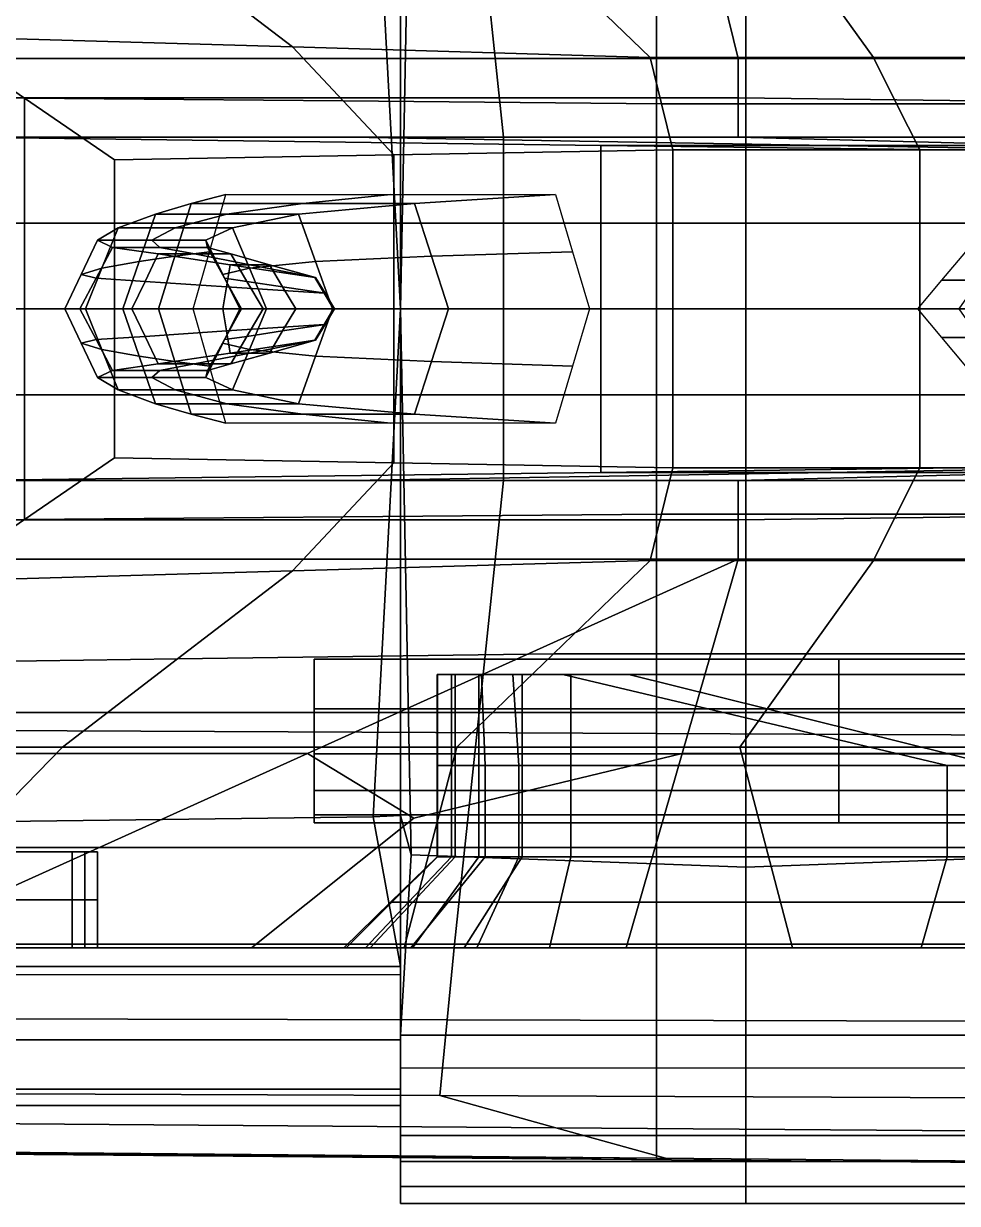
# Model space of a CAD drawing. Extents: x -4.9 to 4.89, y -0.62 to 0.62.
# Drawn here: x -1.5762 to -1.288, y -0.276 to 0.088 of the extents above; entities that cross this region are included whole.
import ezdxf

# ---------------------------------------------------------------- set-up
doc = ezdxf.new("R2010")
doc.units = 0

msp = doc.modelspace()

# ---------------------------------------------------------------- linework, layer by layer
for points in [[(-1.35334, 0, 1.40737), (-1.35334, 0.17227, 1.40737), (-1.45661, 0.16843, 1.4068), (-1.45985, 0, 1.40879)], [(-1.35334, 0, 1.40737), (-1.24683, 0, 1.40595), (-1.25006, 0.16843, 1.40405), (-1.35334, 0.17227, 1.40737)], [(-1.45985, 0, 1.39367), (-1.45985, 0, 1.40879), (-1.45661, 0.16843, 1.4068), (-1.45985, 0.15628, 1.38989)], [(-1.73676, 0, 1.37713), (-1.45985, 0, 1.37855), (-1.46826, 0.15672, 1.3777), (-1.73676, 0.16011, 1.37713)], [(-1.45985, 0, 1.39367), (-1.45985, 0.15628, 1.38989), (-1.46826, 0.15672, 1.3777), (-1.45985, 0, 1.37855)], [(-1.83274, 0.1372, 0.59839), (-1.83607, 0.07726, 0.65034), (-1.35571, 0.07726, 0.65034), (-1.3704, 0.1372, 0.59839)], [(-0.99167, 0.1372, 0.6017), (-1.3704, 0.1372, 0.59839), (-1.35571, 0.07726, 0.65034), (-0.95737, 0.07726, 0.65696)], [(-1.38092, 0.13086, 1.03712), (-1.38092, -0.00003, 1.03759), (-0.53976, -0.00006, 1.03674), (-0.53978, 0.13453, 1.0358)], [(-1.38092, 0.13086, 1.03712), (-2.22207, 0.12719, 1.03844), (-2.22207, 0, 1.03844), (-1.38092, -0.00003, 1.03759)], [(-1.43565, 0.12448, 0.87183), (-1.42813, 0.05295, 0.84956), (-1.65907, 0.05295, 0.85375), (-1.66451, 0.12448, 0.87393)], [(-1.43565, 0.12448, 0.87183), (-1.2068, 0.12448, 0.86974), (-1.19719, 0.05295, 0.84537), (-1.42813, 0.05295, 0.84956)], [(-1.52871, 0.10799, 0.0311), (-1.49322, 0.08082, 0.01431), (-1.60363, 0.08404, 0.01748), (-1.64479, 0.1096, 0.03269)], [(-1.52871, 0.10799, 0.0311), (-1.41263, 0.10638, 0.02951), (-1.3828, 0.0776, 0.01113), (-1.49322, 0.08082, 0.01431)], [(-1.33457, 0.10638, 0.0298), (-1.31398, 0.0776, 0.01171), (-1.3828, 0.0776, 0.01113), (-1.41263, 0.10638, 0.02951)], [(-1.33457, 0.10638, 0.0298), (-1.25651, 0.10638, 0.03009), (-1.24516, 0.0776, 0.01228), (-1.31398, 0.0776, 0.01171)], [(-1.57588, 0, 0.01114), (-1.60363, 0, 0.01748), (-1.60363, 0.08404, 0.01748), (-1.57588, 0.06499, 0.01114)], [(-1.47759, 0.06415, 0.00908), (-1.57588, 0.06499, 0.01114), (-1.60363, 0.08404, 0.01748), (-1.49322, 0.08082, 0.01431)], [(-1.47759, 0.06415, 0.00908), (-1.49322, 0.08082, 0.01431), (-1.3828, 0.0776, 0.01113), (-1.37931, 0.06331, 0.00702)], [(-1.83607, 0.06513, 0.6508), (-1.35571, 0.06511, 0.65034), (-1.35571, 0.07726, 0.65034), (-1.83607, 0.07726, 0.65034)], [(-1.30679, 0.06331, 0.0073), (-1.37931, 0.06331, 0.00702), (-1.3828, 0.0776, 0.01113), (-1.31398, 0.0776, 0.01171)], [(-1.25777, 0.06385, 0.70064), (-1.25777, 0.07726, 0.70064), (-1.35571, 0.07726, 0.65034), (-1.35571, 0.06511, 0.65034)], [(-0.93662, 0.07726, 0.70146), (-0.95737, 0.07726, 0.65696), (-1.35571, 0.07726, 0.65034), (-1.25777, 0.07726, 0.70064)], [(-1.30679, 0.06331, 0.0073), (-1.31398, 0.0776, 0.01171), (-1.24516, 0.0776, 0.01228), (-1.23428, 0.06331, 0.00759)], [(-1.83607, 0.06513, 0.6508), (-1.83607, 0.05299, 0.65126), (-1.35571, 0.05295, 0.65034), (-1.35571, 0.06511, 0.65034)], [(-1.57588, 0, 0.01114), (-1.57588, 0.06499, 0.01114), (-1.54813, 0.04595, 0.00479), (-1.54813, 0, 0.00479)], [(-1.47759, 0.06415, 0.00908), (-1.46197, 0.04749, 0.00385), (-1.54813, 0.04595, 0.00479), (-1.57588, 0.06499, 0.01114)], [(-1.47759, 0.06415, 0.00908), (-1.37931, 0.06331, 0.00702), (-1.37582, 0.04902, 0.0029), (-1.46197, 0.04749, 0.00385)], [(-1.30679, 0.06331, 0.0073), (-1.2996, 0.04902, 0.0029), (-1.37582, 0.04902, 0.0029), (-1.37931, 0.06331, 0.00702)], [(-1.25777, 0.06385, 0.70064), (-1.35571, 0.06511, 0.65034), (-1.35571, 0.05295, 0.65034), (-1.25777, 0.05043, 0.70064)], [(-1.30679, 0.06331, 0.0073), (-1.23428, 0.06331, 0.00759), (-1.22339, 0.04902, 0.0029), (-1.2996, 0.04902, 0.0029)], [(-1.75576, 0.05298, 0.71661), (-1.94272, 0.0529, 0.75118), (-1.59513, 0.05295, 0.84732), (-1.47542, 0.05295, 0.74883)], [(-1.75576, 0.05298, 0.71661), (-1.47542, 0.05295, 0.74883), (-1.35571, 0.05295, 0.65034), (-1.83607, 0.05299, 0.65126)], [(-1.42813, 0.02648, 0.84956), (-1.65907, 0.02648, 0.85375), (-1.65907, 0.05295, 0.85375), (-1.42813, 0.05295, 0.84956)], [(-1.3279, 0.05043, 0.77344), (-1.47542, 0.05295, 0.74883), (-1.59513, 0.05295, 0.84732), (-1.39802, 0.05043, 0.84624)], [(-1.39802, 0, 0.84624), (-1.39802, 0.05043, 0.84624), (-1.59513, 0.05295, 0.84732), (-1.59513, 0, 0.84732)], [(-1.3279, 0.05043, 0.77344), (-1.25777, 0.05043, 0.70064), (-1.35571, 0.05295, 0.65034), (-1.47542, 0.05295, 0.74883)], [(-1.42813, 0.02648, 0.84956), (-1.42813, 0.05295, 0.84956), (-1.19719, 0.05295, 0.84537), (-1.19719, 0.02648, 0.84537)], [(-1.46197, 0, 0.00385), (-1.54813, 0, 0.00479), (-1.54813, 0.04595, 0.00479), (-1.46197, 0.04749, 0.00385)], [(-1.46197, 0, 0.00385), (-1.46197, 0.04749, 0.00385), (-1.37582, 0.04902, 0.0029), (-1.37582, 0, 0.0029)], [(-1.3279, 0.05043, 0.77344), (-1.39802, 0.05043, 0.84624), (-1.20091, 0.04791, 0.84516), (-1.18037, 0.04791, 0.79805)], [(-1.39802, 0, 0.84624), (-1.20091, 0, 0.84516), (-1.20091, 0.04791, 0.84516), (-1.39802, 0.05043, 0.84624)], [(-1.2996, 0, 0.0029), (-1.37582, 0, 0.0029), (-1.37582, 0.04902, 0.0029), (-1.2996, 0.04902, 0.0029)], [(-1.3279, 0.05043, 0.77344), (-1.18037, 0.04791, 0.79805), (-1.15983, 0.04791, 0.75094), (-1.25777, 0.05043, 0.70064)], [(-1.2996, 0, 0.0029), (-1.2996, 0.04902, 0.0029), (-1.22339, 0.04902, 0.0029), (-1.22339, 0, 0.0029)], [(-1.52952, 0.01626, -0.00409), (-1.51879, 0.01765, 0.00513), (-1.51375, 0.0353, 0.00513), (-1.52447, 0.03251, -0.00409)], [(-1.49003, 0.03251, -0.00913), (-1.52447, 0.03251, -0.00409), (-1.51375, 0.0353, 0.00513), (-1.46289, 0.0353, 0.00513)], [(-1.49003, 0.03251, -0.00913), (-1.46289, 0.0353, 0.00513), (-1.41204, 0.0353, 0.00513), (-1.45559, 0.03251, -0.01417)], [(-1.45033, 0.01626, -0.01417), (-1.45559, 0.03251, -0.01417), (-1.41204, 0.0353, 0.00513), (-1.40679, 0.01765, 0.00513)], [(-1.55206, 0.01251, -0.05172), (-1.54052, 0.01463, -0.02061), (-1.53547, 0.02925, -0.02061), (-1.54701, 0.02502, -0.05172)], [(-1.52936, 0.02502, -0.05722), (-1.54701, 0.02502, -0.05172), (-1.53547, 0.02925, -0.02061), (-1.51343, 0.02925, -0.02828)], [(-1.52952, 0.01626, -0.00409), (-1.52447, 0.03251, -0.00409), (-1.53547, 0.02925, -0.02061), (-1.54052, 0.01463, -0.02061)], [(-1.49003, 0.03251, -0.00913), (-1.51343, 0.02925, -0.02828), (-1.53547, 0.02925, -0.02061), (-1.52447, 0.03251, -0.00409)], [(-1.52936, 0.02502, -0.05722), (-1.51343, 0.02925, -0.02828), (-1.49139, 0.02925, -0.03596), (-1.5117, 0.02502, -0.06271)], [(-1.49003, 0.03251, -0.00913), (-1.45559, 0.03251, -0.01417), (-1.49139, 0.02925, -0.03596), (-1.51343, 0.02925, -0.02828)], [(-1.50645, 0.01251, -0.06271), (-1.5117, 0.02502, -0.06271), (-1.49139, 0.02925, -0.03596), (-1.48614, 0.01463, -0.03596)], [(-1.45033, 0.01626, -0.01417), (-1.48614, 0.01463, -0.03596), (-1.49139, 0.02925, -0.03596), (-1.45559, 0.03251, -0.01417)], [(-1.42813, 0.02648, 0.84956), (-1.42813, 0, 0.84956), (-1.65907, 0, 0.85375), (-1.65907, 0.02648, 0.85375)], [(-1.42813, 0.02648, 0.84956), (-1.19719, 0.02648, 0.84537), (-1.19719, 0, 0.84537), (-1.42813, 0, 0.84956)], [(-1.55206, 0.01251, -0.05172), (-1.54701, 0.02502, -0.05172), (-1.55335, 0.02115, -0.09055), (-1.55839, 0.01058, -0.09055)], [(-1.52936, 0.02502, -0.05722), (-1.53663, 0.02115, -0.09136), (-1.55335, 0.02115, -0.09055), (-1.54701, 0.02502, -0.05172)], [(-1.52936, 0.02502, -0.05722), (-1.5117, 0.02502, -0.06271), (-1.51992, 0.02115, -0.09216), (-1.53663, 0.02115, -0.09136)], [(-1.50645, 0.01251, -0.06271), (-1.51466, 0.01058, -0.09216), (-1.51992, 0.02115, -0.09216), (-1.5117, 0.02502, -0.06271)], [(-1.55379, 0.00948, -0.13025), (-1.55839, 0.01058, -0.09055), (-1.55335, 0.02115, -0.09055), (-1.54875, 0.01897, -0.13025)], [(-1.55379, 0.00948, -0.13025), (-1.54875, 0.01897, -0.13025), (-1.53465, 0.01696, -0.16569), (-1.53871, 0.00848, -0.16616)], [(-1.53409, 0.01897, -0.12614), (-1.54875, 0.01897, -0.13025), (-1.55335, 0.02115, -0.09055), (-1.53663, 0.02115, -0.09136)], [(-1.53409, 0.01897, -0.12614), (-1.52344, 0.01696, -0.15849), (-1.53465, 0.01696, -0.16569), (-1.54875, 0.01897, -0.13025)], [(-1.53409, 0.01897, -0.12614), (-1.53663, 0.02115, -0.09136), (-1.51992, 0.02115, -0.09216), (-1.51942, 0.01897, -0.12202)], [(-1.53409, 0.01897, -0.12614), (-1.51942, 0.01897, -0.12202), (-1.51223, 0.01696, -0.1513), (-1.52344, 0.01696, -0.15849)], [(-1.51417, 0.00948, -0.12202), (-1.51942, 0.01897, -0.12202), (-1.51992, 0.02115, -0.09216), (-1.51466, 0.01058, -0.09216)], [(-1.51417, 0.00948, -0.12202), (-1.50726, 0.00848, -0.15144), (-1.51223, 0.01696, -0.1513), (-1.51942, 0.01897, -0.12202)], [(-1.55206, 0.01251, -0.05172), (-1.5571, 0, -0.05172), (-1.54557, 0, -0.02061), (-1.54052, 0.01463, -0.02061)], [(-1.52952, 0.01626, -0.00409), (-1.54052, 0.01463, -0.02061), (-1.54557, 0, -0.02061), (-1.53457, 0, -0.00409)], [(-1.51358, 0.00681, -0.19361), (-1.53871, 0.00848, -0.16616), (-1.53465, 0.01696, -0.16569), (-1.51248, 0.01363, -0.19173)], [(-1.50641, 0.01363, -0.18536), (-1.51248, 0.01363, -0.19173), (-1.53465, 0.01696, -0.16569), (-1.52344, 0.01696, -0.15849)], [(-1.52952, 0.01626, -0.00409), (-1.53457, 0, -0.00409), (-1.52384, 0, 0.00513), (-1.51879, 0.01765, 0.00513)], [(-1.50641, 0.01363, -0.18536), (-1.52344, 0.01696, -0.15849), (-1.51223, 0.01696, -0.1513), (-1.50033, 0.01363, -0.17899)], [(-1.49624, 0.00681, -0.17956), (-1.50033, 0.01363, -0.17899), (-1.51223, 0.01696, -0.1513), (-1.50726, 0.00848, -0.15144)], [(-1.50645, 0.01251, -0.06271), (-1.48614, 0.01463, -0.03596), (-1.48088, 0, -0.03596), (-1.50119, 0, -0.06271)], [(-1.45033, 0.01626, -0.01417), (-1.44508, 0, -0.01417), (-1.48088, 0, -0.03596), (-1.48614, 0.01463, -0.03596)], [(-1.45033, 0.01626, -0.01417), (-1.40679, 0.01765, 0.00513), (-1.40153, 0, 0.00513), (-1.44508, 0, -0.01417)], [(-1.28148, 0.00882, -0.01263), (-1.29282, 0.00882, 0.0029), (-1.28541, 0.01763, 0.0029), (-1.27539, 0.01763, -0.0136)], [(-1.55206, 0.01251, -0.05172), (-1.55839, 0.01058, -0.09055), (-1.56344, 0, -0.09056), (-1.5571, 0, -0.05172)], [(-1.50645, 0.01251, -0.06271), (-1.50119, 0, -0.06271), (-1.50941, 0, -0.09216), (-1.51466, 0.01058, -0.09216)], [(-1.51358, 0.00681, -0.19361), (-1.51248, 0.01363, -0.19173), (-1.48628, 0.00963, -0.21307), (-1.48343, 0.00481, -0.21683)], [(-1.50641, 0.01363, -0.18536), (-1.48619, 0.00963, -0.20948), (-1.48628, 0.00963, -0.21307), (-1.51248, 0.01363, -0.19173)], [(-1.50641, 0.01363, -0.18536), (-1.50033, 0.01363, -0.17899), (-1.48609, 0.00963, -0.20589), (-1.48619, 0.00963, -0.20948)], [(-1.49624, 0.00681, -0.17956), (-1.48315, 0.00481, -0.20703), (-1.48609, 0.00963, -0.20589), (-1.50033, 0.01363, -0.17899)], [(-1.55379, 0.00948, -0.13025), (-1.55884, 0, -0.13025), (-1.56344, 0, -0.09056), (-1.55839, 0.01058, -0.09055)], [(-1.55379, 0.00948, -0.13025), (-1.53871, 0.00848, -0.16616), (-1.54276, 0, -0.16663), (-1.55884, 0, -0.13025)], [(-1.51358, 0.00681, -0.19361), (-1.51468, 0, -0.19549), (-1.54276, 0, -0.16663), (-1.53871, 0.00848, -0.16616)], [(-1.51417, 0.00948, -0.12202), (-1.51466, 0.01058, -0.09216), (-1.50941, 0, -0.09216), (-1.50892, 0, -0.12202)], [(-1.51417, 0.00948, -0.12202), (-1.50892, 0, -0.12202), (-1.5023, 0, -0.15158), (-1.50726, 0.00848, -0.15144)], [(-1.49624, 0.00681, -0.17956), (-1.50726, 0.00848, -0.15144), (-1.5023, 0, -0.15158), (-1.49214, 0, -0.18013)], [(-1.48329, 0.00481, -0.21193), (-1.48343, 0.00481, -0.21683), (-1.48628, 0.00963, -0.21307), (-1.48619, 0.00963, -0.20948)], [(-1.48329, 0.00481, -0.21193), (-1.48619, 0.00963, -0.20948), (-1.48609, 0.00963, -0.20589), (-1.48315, 0.00481, -0.20703)], [(-1.28148, 0.00882, -0.01263), (-1.28757, 0, -0.01166), (-1.30023, 0, 0.0029), (-1.29282, 0.00882, 0.0029)], [(-1.51358, 0.00681, -0.19361), (-1.48343, 0.00481, -0.21683), (-1.48059, 0, -0.22059), (-1.51468, 0, -0.19549)], [(-1.49624, 0.00681, -0.17956), (-1.49214, 0, -0.18013), (-1.48021, 0, -0.20817), (-1.48315, 0.00481, -0.20703)], [(-1.48329, 0.00481, -0.21193), (-1.4804, 0, -0.21438), (-1.48059, 0, -0.22059), (-1.48343, 0.00481, -0.21683)], [(-1.48329, 0.00481, -0.21193), (-1.48315, 0.00481, -0.20703), (-1.48021, 0, -0.20817), (-1.4804, 0, -0.21438)], [(-1.38092, -0.13099, 1.03708), (-1.38092, -0.00003, 1.03759), (-2.22207, 0, 1.03844), (-2.22207, -0.12719, 1.03844)], [(-1.73676, 0, 1.37713), (-1.73676, -0.16011, 1.37713), (-1.46826, -0.15672, 1.3777), (-1.45985, 0, 1.37855)], [(-1.42813, -0.02648, 0.84956), (-1.65907, -0.02648, 0.85375), (-1.65907, 0, 0.85375), (-1.42813, 0, 0.84956)], [(-1.57588, 0, 0.01114), (-1.57588, -0.06499, 0.01114), (-1.60363, -0.08404, 0.01748), (-1.60363, 0, 0.01748)], [(-1.39802, 0, 0.84624), (-1.59513, 0, 0.84732), (-1.59513, -0.05295, 0.84732), (-1.39802, -0.05043, 0.84624)], [(-1.57588, 0, 0.01114), (-1.54813, 0, 0.00479), (-1.54813, -0.04595, 0.00479), (-1.57588, -0.06499, 0.01114)], [(-1.55206, -0.01251, -0.05172), (-1.5571, 0, -0.05172), (-1.56344, 0, -0.09056), (-1.55839, -0.01058, -0.09055)], [(-1.55379, -0.00948, -0.13025), (-1.55839, -0.01058, -0.09055), (-1.56344, 0, -0.09056), (-1.55884, 0, -0.13025)], [(-1.55379, -0.00948, -0.13025), (-1.55884, 0, -0.13025), (-1.54276, 0, -0.16663), (-1.53871, -0.00848, -0.16616)], [(-1.55206, -0.01251, -0.05172), (-1.54052, -0.01463, -0.02061), (-1.54557, 0, -0.02061), (-1.5571, 0, -0.05172)], [(-1.46197, 0, 0.00385), (-1.46197, -0.04749, 0.00385), (-1.54813, -0.04595, 0.00479), (-1.54813, 0, 0.00479)], [(-1.52952, -0.01626, -0.00409), (-1.53457, 0, -0.00409), (-1.54557, 0, -0.02061), (-1.54052, -0.01463, -0.02061)], [(-1.51358, -0.00681, -0.19361), (-1.53871, -0.00848, -0.16616), (-1.54276, 0, -0.16663), (-1.51468, 0, -0.19549)], [(-1.52952, -0.01626, -0.00409), (-1.51879, -0.01765, 0.00513), (-1.52384, 0, 0.00513), (-1.53457, 0, -0.00409)], [(-1.51358, -0.00681, -0.19361), (-1.51468, 0, -0.19549), (-1.48059, 0, -0.22059), (-1.48343, -0.00481, -0.21683)], [(-1.50645, -0.01251, -0.06271), (-1.51466, -0.01058, -0.09216), (-1.50941, 0, -0.09216), (-1.50119, 0, -0.06271)], [(-1.51417, -0.00948, -0.12202), (-1.50892, 0, -0.12202), (-1.50941, 0, -0.09216), (-1.51466, -0.01058, -0.09216)], [(-1.51417, -0.00948, -0.12202), (-1.50726, -0.00848, -0.15144), (-1.5023, 0, -0.15158), (-1.50892, 0, -0.12202)], [(-1.49624, -0.00681, -0.17956), (-1.49214, 0, -0.18013), (-1.5023, 0, -0.15158), (-1.50726, -0.00848, -0.15144)], [(-1.50645, -0.01251, -0.06271), (-1.50119, 0, -0.06271), (-1.48088, 0, -0.03596), (-1.48614, -0.01463, -0.03596)], [(-1.49624, -0.00681, -0.17956), (-1.48315, -0.00481, -0.20703), (-1.48021, 0, -0.20817), (-1.49214, 0, -0.18013)], [(-1.45033, -0.01626, -0.01417), (-1.48614, -0.01463, -0.03596), (-1.48088, 0, -0.03596), (-1.44508, 0, -0.01417)], [(-1.48329, -0.00481, -0.21193), (-1.48343, -0.00481, -0.21683), (-1.48059, 0, -0.22059), (-1.4804, 0, -0.21438)], [(-1.48329, -0.00481, -0.21193), (-1.4804, 0, -0.21438), (-1.48021, 0, -0.20817), (-1.48315, -0.00481, -0.20703)], [(-1.45985, 0, 1.39367), (-1.45985, 0, 1.37855), (-1.46826, -0.15672, 1.3777), (-1.45985, -0.15628, 1.38989)], [(-1.46197, 0, 0.00385), (-1.37582, 0, 0.0029), (-1.37582, -0.04902, 0.0029), (-1.46197, -0.04749, 0.00385)], [(-1.45985, 0, 1.39367), (-1.45985, -0.15628, 1.38989), (-1.45661, -0.16843, 1.4068), (-1.45985, 0, 1.40879)], [(-1.35334, 0, 1.40737), (-1.45985, 0, 1.40879), (-1.45661, -0.16843, 1.4068), (-1.35334, -0.17227, 1.40737)], [(-1.45033, -0.01626, -0.01417), (-1.44508, 0, -0.01417), (-1.40153, 0, 0.00513), (-1.40679, -0.01765, 0.00513)], [(-1.42813, -0.02648, 0.84956), (-1.42813, 0, 0.84956), (-1.19719, 0, 0.84537), (-1.19719, -0.02648, 0.84537)], [(-1.39802, 0, 0.84624), (-1.39802, -0.05043, 0.84624), (-1.20091, -0.04791, 0.84516), (-1.20091, 0, 0.84516)], [(-1.2996, 0, 0.0029), (-1.2996, -0.04902, 0.0029), (-1.37582, -0.04902, 0.0029), (-1.37582, 0, 0.0029)], [(-1.35334, 0, 1.40737), (-1.35334, -0.17227, 1.40737), (-1.25006, -0.16843, 1.40405), (-1.24683, 0, 1.40595)], [(-1.28148, -0.00882, -0.01263), (-1.29282, -0.00882, 0.0029), (-1.30023, 0, 0.0029), (-1.28757, 0, -0.01166)], [(-1.2996, 0, 0.0029), (-1.22339, 0, 0.0029), (-1.22339, -0.04902, 0.0029), (-1.2996, -0.04902, 0.0029)], [(-1.38092, -0.13099, 1.03708), (-0.53978, -0.13479, 1.03573), (-0.53976, -0.00006, 1.03674), (-1.38092, -0.00003, 1.03759)], [(-1.51358, -0.00681, -0.19361), (-1.51248, -0.01363, -0.19173), (-1.53465, -0.01696, -0.16569), (-1.53871, -0.00848, -0.16616)], [(-1.51358, -0.00681, -0.19361), (-1.48343, -0.00481, -0.21683), (-1.48628, -0.00963, -0.21307), (-1.51248, -0.01363, -0.19173)], [(-1.49624, -0.00681, -0.17956), (-1.50726, -0.00848, -0.15144), (-1.51223, -0.01696, -0.1513), (-1.50033, -0.01363, -0.17899)], [(-1.49624, -0.00681, -0.17956), (-1.50033, -0.01363, -0.17899), (-1.48609, -0.00963, -0.20589), (-1.48315, -0.00481, -0.20703)], [(-1.48329, -0.00481, -0.21193), (-1.48619, -0.00963, -0.20948), (-1.48628, -0.00963, -0.21307), (-1.48343, -0.00481, -0.21683)], [(-1.48329, -0.00481, -0.21193), (-1.48315, -0.00481, -0.20703), (-1.48609, -0.00963, -0.20589), (-1.48619, -0.00963, -0.20948)], [(-1.55379, -0.00948, -0.13025), (-1.54875, -0.01897, -0.13025), (-1.55335, -0.02115, -0.09055), (-1.55839, -0.01058, -0.09055)], [(-1.55206, -0.01251, -0.05172), (-1.55839, -0.01058, -0.09055), (-1.55335, -0.02115, -0.09055), (-1.54701, -0.02502, -0.05172)], [(-1.55379, -0.00948, -0.13025), (-1.53871, -0.00848, -0.16616), (-1.53465, -0.01696, -0.16569), (-1.54875, -0.01897, -0.13025)], [(-1.51417, -0.00948, -0.12202), (-1.51466, -0.01058, -0.09216), (-1.51992, -0.02115, -0.09216), (-1.51942, -0.01897, -0.12202)], [(-1.50645, -0.01251, -0.06271), (-1.5117, -0.02502, -0.06271), (-1.51992, -0.02115, -0.09216), (-1.51466, -0.01058, -0.09216)], [(-1.51417, -0.00948, -0.12202), (-1.51942, -0.01897, -0.12202), (-1.51223, -0.01696, -0.1513), (-1.50726, -0.00848, -0.15144)], [(-1.50641, -0.01363, -0.18536), (-1.51248, -0.01363, -0.19173), (-1.48628, -0.00963, -0.21307), (-1.48619, -0.00963, -0.20948)], [(-1.50641, -0.01363, -0.18536), (-1.48619, -0.00963, -0.20948), (-1.48609, -0.00963, -0.20589), (-1.50033, -0.01363, -0.17899)], [(-1.28148, -0.00882, -0.01263), (-1.27539, -0.01763, -0.0136), (-1.28541, -0.01763, 0.0029), (-1.29282, -0.00882, 0.0029)], [(-1.55206, -0.01251, -0.05172), (-1.54701, -0.02502, -0.05172), (-1.53547, -0.02925, -0.02061), (-1.54052, -0.01463, -0.02061)], [(-1.50641, -0.01363, -0.18536), (-1.52344, -0.01696, -0.15849), (-1.53465, -0.01696, -0.16569), (-1.51248, -0.01363, -0.19173)], [(-1.50641, -0.01363, -0.18536), (-1.50033, -0.01363, -0.17899), (-1.51223, -0.01696, -0.1513), (-1.52344, -0.01696, -0.15849)], [(-1.50645, -0.01251, -0.06271), (-1.48614, -0.01463, -0.03596), (-1.49139, -0.02925, -0.03596), (-1.5117, -0.02502, -0.06271)], [(-1.53409, -0.01897, -0.12614), (-1.54875, -0.01897, -0.13025), (-1.53465, -0.01696, -0.16569), (-1.52344, -0.01696, -0.15849)], [(-1.52952, -0.01626, -0.00409), (-1.54052, -0.01463, -0.02061), (-1.53547, -0.02925, -0.02061), (-1.52447, -0.03251, -0.00409)], [(-1.53409, -0.01897, -0.12614), (-1.52344, -0.01696, -0.15849), (-1.51223, -0.01696, -0.1513), (-1.51942, -0.01897, -0.12202)], [(-1.52952, -0.01626, -0.00409), (-1.52447, -0.03251, -0.00409), (-1.51375, -0.0353, 0.00513), (-1.51879, -0.01765, 0.00513)], [(-1.45033, -0.01626, -0.01417), (-1.45559, -0.03251, -0.01417), (-1.49139, -0.02925, -0.03596), (-1.48614, -0.01463, -0.03596)], [(-1.45033, -0.01626, -0.01417), (-1.40679, -0.01765, 0.00513), (-1.41204, -0.0353, 0.00513), (-1.45559, -0.03251, -0.01417)], [(-1.53409, -0.01897, -0.12614), (-1.53663, -0.02115, -0.09136), (-1.55335, -0.02115, -0.09055), (-1.54875, -0.01897, -0.13025)], [(-1.52936, -0.02502, -0.05722), (-1.54701, -0.02502, -0.05172), (-1.55335, -0.02115, -0.09055), (-1.53663, -0.02115, -0.09136)], [(-1.53409, -0.01897, -0.12614), (-1.51942, -0.01897, -0.12202), (-1.51992, -0.02115, -0.09216), (-1.53663, -0.02115, -0.09136)], [(-1.52936, -0.02502, -0.05722), (-1.53663, -0.02115, -0.09136), (-1.51992, -0.02115, -0.09216), (-1.5117, -0.02502, -0.06271)], [(-1.52936, -0.02502, -0.05722), (-1.51343, -0.02925, -0.02828), (-1.53547, -0.02925, -0.02061), (-1.54701, -0.02502, -0.05172)], [(-1.52936, -0.02502, -0.05722), (-1.5117, -0.02502, -0.06271), (-1.49139, -0.02925, -0.03596), (-1.51343, -0.02925, -0.02828)], [(-1.42813, -0.02648, 0.84956), (-1.42813, -0.05295, 0.84956), (-1.65907, -0.05295, 0.85375), (-1.65907, -0.02648, 0.85375)], [(-1.42813, -0.02648, 0.84956), (-1.19719, -0.02648, 0.84537), (-1.19719, -0.05295, 0.84537), (-1.42813, -0.05295, 0.84956)], [(-1.49003, -0.03251, -0.00913), (-1.52447, -0.03251, -0.00409), (-1.53547, -0.02925, -0.02061), (-1.51343, -0.02925, -0.02828)], [(-1.49003, -0.03251, -0.00913), (-1.46289, -0.0353, 0.00513), (-1.51375, -0.0353, 0.00513), (-1.52447, -0.03251, -0.00409)], [(-1.49003, -0.03251, -0.00913), (-1.51343, -0.02925, -0.02828), (-1.49139, -0.02925, -0.03596), (-1.45559, -0.03251, -0.01417)], [(-1.49003, -0.03251, -0.00913), (-1.45559, -0.03251, -0.01417), (-1.41204, -0.0353, 0.00513), (-1.46289, -0.0353, 0.00513)], [(-1.47759, -0.06415, 0.00908), (-1.57588, -0.06499, 0.01114), (-1.54813, -0.04595, 0.00479), (-1.46197, -0.04749, 0.00385)], [(-1.3279, -0.05043, 0.77344), (-1.39802, -0.05043, 0.84624), (-1.59513, -0.05295, 0.84732), (-1.47542, -0.05295, 0.74883)], [(-1.47759, -0.06415, 0.00908), (-1.46197, -0.04749, 0.00385), (-1.37582, -0.04902, 0.0029), (-1.37931, -0.06331, 0.00702)], [(-1.3279, -0.05043, 0.77344), (-1.47542, -0.05295, 0.74883), (-1.35571, -0.05295, 0.65034), (-1.25777, -0.05043, 0.70064)], [(-1.3279, -0.05043, 0.77344), (-1.18037, -0.04791, 0.79805), (-1.20091, -0.04791, 0.84516), (-1.39802, -0.05043, 0.84624)], [(-1.30679, -0.06331, 0.0073), (-1.37931, -0.06331, 0.00702), (-1.37582, -0.04902, 0.0029), (-1.2996, -0.04902, 0.0029)], [(-1.25777, -0.06385, 0.70064), (-1.25777, -0.05043, 0.70064), (-1.35571, -0.05295, 0.65034), (-1.35571, -0.06511, 0.65034)], [(-1.3279, -0.05043, 0.77344), (-1.25777, -0.05043, 0.70064), (-1.15983, -0.04791, 0.75094), (-1.18037, -0.04791, 0.79805)], [(-1.30679, -0.06331, 0.0073), (-1.2996, -0.04902, 0.0029), (-1.22339, -0.04902, 0.0029), (-1.23428, -0.06331, 0.00759)], [(-1.91662, -0.05272, 0.75405), (-1.47542, -0.05295, 0.74883), (-1.59513, -0.05295, 0.84732), (-1.99717, -0.05246, 0.85684)], [(-1.91662, -0.05272, 0.75405), (-1.83607, -0.05299, 0.65126), (-1.35571, -0.05295, 0.65034), (-1.47542, -0.05295, 0.74883)], [(-1.83607, -0.06513, 0.6508), (-1.35571, -0.06511, 0.65034), (-1.35571, -0.05295, 0.65034), (-1.83607, -0.05299, 0.65126)], [(-1.43565, -0.12448, 0.87183), (-1.66451, -0.12448, 0.87393), (-1.65907, -0.05295, 0.85375), (-1.42813, -0.05295, 0.84956)], [(-1.43565, -0.12448, 0.87183), (-1.42813, -0.05295, 0.84956), (-1.19719, -0.05295, 0.84537), (-1.2068, -0.12448, 0.86974)], [(-1.83607, -0.06513, 0.6508), (-1.83607, -0.07726, 0.65034), (-1.35571, -0.07726, 0.65034), (-1.35571, -0.06511, 0.65034)], [(-1.47759, -0.06415, 0.00908), (-1.49322, -0.08082, 0.01431), (-1.60363, -0.08404, 0.01748), (-1.57588, -0.06499, 0.01114)], [(-1.47759, -0.06415, 0.00908), (-1.37931, -0.06331, 0.00702), (-1.3828, -0.0776, 0.01113), (-1.49322, -0.08082, 0.01431)], [(-1.30679, -0.06331, 0.0073), (-1.31398, -0.0776, 0.01171), (-1.3828, -0.0776, 0.01113), (-1.37931, -0.06331, 0.00702)], [(-1.25777, -0.06385, 0.70064), (-1.35571, -0.06511, 0.65034), (-1.35571, -0.07726, 0.65034), (-1.25777, -0.07726, 0.70064)], [(-1.30679, -0.06331, 0.0073), (-1.23428, -0.06331, 0.00759), (-1.24516, -0.0776, 0.01228), (-1.31398, -0.0776, 0.01171)], [(-1.8169, -0.1372, 0.59839), (-1.48857, -0.1372, 0.59839), (-1.35571, -0.07726, 0.65034), (-1.83607, -0.07726, 0.65034)], [(-1.52871, -0.10799, 0.0311), (-1.49322, -0.08082, 0.01431), (-1.3828, -0.0776, 0.01113), (-1.41263, -0.10638, 0.02951)], [(-1.4558, -0.15717, 0.58108), (-1.37298, -0.1372, 0.59839), (-1.35571, -0.07726, 0.65034), (-1.48857, -0.1372, 0.59839)], [(-1.33457, -0.10638, 0.0298), (-1.41263, -0.10638, 0.02951), (-1.3828, -0.0776, 0.01113), (-1.31398, -0.0776, 0.01171)], [(-0.93576, -0.1372, 0.6017), (-0.95737, -0.07726, 0.65696), (-1.35571, -0.07726, 0.65034), (-1.37298, -0.1372, 0.59839)], [(-0.93662, -0.07726, 0.70146), (-1.25777, -0.07726, 0.70064), (-1.35571, -0.07726, 0.65034), (-0.95737, -0.07726, 0.65696)], [(-1.33457, -0.10638, 0.0298), (-1.31398, -0.0776, 0.01171), (-1.24516, -0.0776, 0.01228), (-1.25651, -0.10638, 0.03009)], [(-1.52871, -0.10799, 0.0311), (-1.64479, -0.1096, 0.03269), (-1.60363, -0.08404, 0.01748), (-1.49322, -0.08082, 0.01431)], [(-1.52871, -0.10799, 0.0311), (-1.5642, -0.13517, 0.04789), (-1.68595, -0.13517, 0.04789), (-1.64479, -0.1096, 0.03269)], [(-1.52871, -0.10799, 0.0311), (-1.41263, -0.10638, 0.02951), (-1.44246, -0.13517, 0.04789), (-1.5642, -0.13517, 0.04789)], [(-1.32464, -0.12335, 0.46593), (-1.32464, -0.10808, 0.46862), (-1.48648, -0.10808, 0.46862), (-1.48648, -0.12335, 0.46593)], [(-1.32464, -0.12335, 0.38199), (-1.48648, -0.12335, 0.38199), (-1.48648, -0.10808, 0.37929), (-1.32464, -0.10808, 0.37929)], [(-1.33457, -0.10638, 0.0298), (-1.35516, -0.13517, 0.04789), (-1.44246, -0.13517, 0.04789), (-1.41263, -0.10638, 0.02951)], [(-1.33457, -0.10638, 0.0298), (-1.25651, -0.10638, 0.03009), (-1.26786, -0.13517, 0.04789), (-1.35516, -0.13517, 0.04789)], [(-1.32464, -0.12335, 0.46593), (-1.16281, -0.12335, 0.46593), (-1.16281, -0.10808, 0.46862), (-1.32464, -0.10808, 0.46862)], [(-1.32464, -0.12335, 0.38199), (-1.32464, -0.10808, 0.37929), (-1.16281, -0.10808, 0.37929), (-1.16281, -0.12335, 0.38199)], [(-1.4486, -0.1409, 0.42752), (-1.44842, -0.1409, 0.41334), (-1.44842, -0.1128, 0.41334), (-1.4486, -0.1128, 0.42752)], [(-1.4486, -0.1409, 0.42752), (-1.4486, -0.1128, 0.42752), (-1.44414, -0.1128, 0.44054), (-1.44414, -0.1409, 0.44054)], [(-1.43933, -0.1128, 0.42521), (-1.43568, -0.1128, 0.4511), (-1.44414, -0.1128, 0.44054), (-1.4486, -0.1128, 0.42752)], [(-1.43933, -0.1128, 0.42521), (-1.4486, -0.1128, 0.42752), (-1.44842, -0.1128, 0.41334), (-1.44297, -0.1128, 0.39931)], [(-1.44297, -0.1409, 0.39931), (-1.44297, -0.1128, 0.39931), (-1.44842, -0.1128, 0.41334), (-1.44842, -0.1409, 0.41334)], [(-1.43568, -0.1409, 0.4511), (-1.44414, -0.1409, 0.44054), (-1.44414, -0.1128, 0.44054), (-1.43568, -0.1128, 0.4511)], [(-1.43933, -0.1128, 0.42521), (-1.44297, -0.1128, 0.39931), (-1.43489, -0.1128, 0.38536), (-1.43006, -0.1128, 0.42289)], [(-1.44297, -0.1409, 0.39931), (-1.43377, -0.1409, 0.38778), (-1.43489, -0.1128, 0.38536), (-1.44297, -0.1128, 0.39931)], [(-1.43933, -0.1128, 0.42521), (-1.43006, -0.1128, 0.42289), (-1.42523, -0.1128, 0.46043), (-1.43568, -0.1128, 0.4511)], [(-1.43568, -0.1409, 0.4511), (-1.43568, -0.1128, 0.4511), (-1.42523, -0.1128, 0.46043), (-1.42337, -0.1409, 0.4583)], [(-1.41484, -0.1128, 0.42115), (-1.43006, -0.1128, 0.42289), (-1.43489, -0.1128, 0.38536), (-1.42234, -0.1128, 0.38107)], [(-1.42234, -0.1409, 0.38107), (-1.42234, -0.1128, 0.38107), (-1.43489, -0.1128, 0.38536), (-1.43377, -0.1409, 0.38778)], [(-1.41484, -0.1128, 0.42115), (-1.40734, -0.1128, 0.46124), (-1.42523, -0.1128, 0.46043), (-1.43006, -0.1128, 0.42289)], [(-1.40734, -0.1409, 0.46124), (-1.42337, -0.1409, 0.4583), (-1.42523, -0.1128, 0.46043), (-1.40734, -0.1128, 0.46124)], [(-1.41484, -0.1128, 0.42115), (-1.42234, -0.1128, 0.38107), (-1.40979, -0.1128, 0.37678), (-1.39962, -0.1128, 0.41941)], [(-1.42234, -0.1409, 0.38107), (-1.29124, -0.1409, 0.37776), (-1.40979, -0.1128, 0.37678), (-1.42234, -0.1128, 0.38107)], [(-1.41484, -0.1128, 0.42115), (-1.39962, -0.1128, 0.41941), (-1.38945, -0.1128, 0.46205), (-1.40734, -0.1128, 0.46124)], [(-0.9209, -0.1128, 0.42113), (-1.39962, -0.1128, 0.41941), (-1.40979, -0.1128, 0.37678), (-0.92306, -0.1128, 0.37641)], [(-0.92306, -0.1409, 0.37641), (-0.92306, -0.1128, 0.37641), (-1.40979, -0.1128, 0.37678), (-1.29124, -0.1409, 0.37776)], [(-1.40734, -0.1409, 0.46124), (-1.40734, -0.1128, 0.46124), (-1.38945, -0.1128, 0.46205), (-1.27625, -0.1409, 0.4628)], [(-0.9209, -0.1128, 0.42113), (-0.91875, -0.1128, 0.46585), (-1.38945, -0.1128, 0.46205), (-1.39962, -0.1128, 0.41941)], [(-0.91875, -0.1409, 0.46585), (-1.27625, -0.1409, 0.4628), (-1.38945, -0.1128, 0.46205), (-0.91875, -0.1128, 0.46585)], [(-1.32464, -0.12335, 0.46593), (-1.48648, -0.12335, 0.46593), (-1.48648, -0.1373, 0.46094), (-1.32464, -0.1373, 0.46094)], [(-1.32464, -0.12335, 0.38199), (-1.32464, -0.1373, 0.38698), (-1.48648, -0.1373, 0.38698), (-1.48648, -0.12335, 0.38199)], [(-1.32464, -0.12335, 0.46593), (-1.32464, -0.1373, 0.46094), (-1.16281, -0.1373, 0.46094), (-1.16281, -0.12335, 0.46593)], [(-1.32464, -0.12335, 0.38199), (-1.16281, -0.12335, 0.38199), (-1.16281, -0.1373, 0.38698), (-1.32464, -0.1373, 0.38698)], [(-1.38092, -0.13099, 1.03708), (-2.22207, -0.12719, 1.03844), (-2.22207, -0.25438, 1.03844), (-1.38094, -0.26198, 1.0361)], [(-1.43565, -0.12448, 0.87183), (-1.44317, -0.19602, 0.89411), (-1.66994, -0.19602, 0.89411), (-1.66451, -0.12448, 0.87393)], [(-1.43565, -0.12448, 0.87183), (-1.2068, -0.12448, 0.86974), (-1.2164, -0.19602, 0.89411), (-1.44317, -0.19602, 0.89411)], [(-1.38092, -0.13099, 1.03708), (-1.38094, -0.26198, 1.0361), (-0.53981, -0.26957, 1.03376), (-0.53978, -0.13479, 1.03573)], [(-1.8169, -0.1372, 0.59839), (-1.79773, -0.19713, 0.54645), (-1.62144, -0.19713, 0.54645), (-1.48857, -0.1372, 0.59839)], [(-1.59444, -0.16615, 0.13145), (-1.7383, -0.16615, 0.15039), (-1.68595, -0.13517, 0.04789), (-1.5642, -0.13517, 0.04789)], [(-1.4558, -0.15717, 0.58108), (-1.48857, -0.1372, 0.59839), (-1.62144, -0.19713, 0.54645), (-1.50585, -0.19713, 0.54645)], [(-1.59444, -0.16615, 0.13145), (-1.5642, -0.13517, 0.04789), (-1.44246, -0.13517, 0.04789), (-1.45058, -0.16615, 0.11251)], [(-1.4558, -0.15717, 0.58108), (-1.50585, -0.19713, 0.54645), (-1.39026, -0.19713, 0.54645), (-1.37298, -0.1372, 0.59839)], [(-1.32464, -0.1486, 0.45135), (-1.32464, -0.1373, 0.46094), (-1.48648, -0.1373, 0.46094), (-1.48648, -0.1486, 0.45135)], [(-1.32464, -0.1486, 0.39656), (-1.48648, -0.1486, 0.39656), (-1.48648, -0.1373, 0.38698), (-1.32464, -0.1373, 0.38698)], [(-1.34703, -0.16615, 0.11213), (-1.45058, -0.16615, 0.11251), (-1.44246, -0.13517, 0.04789), (-1.35516, -0.13517, 0.04789)], [(-0.93576, -0.1372, 0.6017), (-1.37298, -0.1372, 0.59839), (-1.39026, -0.19713, 0.54645), (-0.91416, -0.19713, 0.54645)], [(-1.34703, -0.16615, 0.11213), (-1.35516, -0.13517, 0.04789), (-1.26786, -0.13517, 0.04789), (-1.24348, -0.16615, 0.11175)], [(-1.32464, -0.1486, 0.45135), (-1.16281, -0.1486, 0.45135), (-1.16281, -0.1373, 0.46094), (-1.32464, -0.1373, 0.46094)], [(-1.32464, -0.1486, 0.39656), (-1.32464, -0.1373, 0.38698), (-1.16281, -0.1373, 0.38698), (-1.16281, -0.1486, 0.39656)], [(-1.4486, -0.1409, 0.42752), (-1.44414, -0.1409, 0.44054), (-1.44414, -0.16901, 0.44054), (-1.4486, -0.16901, 0.42752)], [(-1.4486, -0.1409, 0.42752), (-1.4486, -0.16901, 0.42752), (-1.44842, -0.16901, 0.41334), (-1.44842, -0.1409, 0.41334)], [(-1.44297, -0.1409, 0.39931), (-1.44842, -0.1409, 0.41334), (-1.44842, -0.16901, 0.41334), (-1.44297, -0.16901, 0.39931)], [(-1.43568, -0.1409, 0.4511), (-1.43568, -0.16901, 0.4511), (-1.44414, -0.16901, 0.44054), (-1.44414, -0.1409, 0.44054)], [(-1.44297, -0.1409, 0.39931), (-1.44297, -0.16901, 0.39931), (-1.43377, -0.16901, 0.38778), (-1.43377, -0.1409, 0.38778)], [(-1.43568, -0.1409, 0.4511), (-1.42337, -0.1409, 0.4583), (-1.42337, -0.16901, 0.4583), (-1.43568, -0.16901, 0.4511)], [(-1.42234, -0.1409, 0.38107), (-1.43377, -0.1409, 0.38778), (-1.43377, -0.16901, 0.38778), (-1.42234, -0.16901, 0.38107)], [(-1.40734, -0.1409, 0.46124), (-1.40734, -0.16901, 0.46124), (-1.42337, -0.16901, 0.4583), (-1.42337, -0.1409, 0.4583)], [(-1.42234, -0.1409, 0.38107), (-1.42234, -0.16901, 0.38107), (-1.29124, -0.16901, 0.37776), (-1.29124, -0.1409, 0.37776)], [(-1.40734, -0.1409, 0.46124), (-1.27625, -0.1409, 0.4628), (-1.27625, -0.16901, 0.4628), (-1.40734, -0.16901, 0.46124)], [(-0.92306, -0.1409, 0.37641), (-1.29124, -0.1409, 0.37776), (-1.29124, -0.16901, 0.37776), (-0.92306, -0.16901, 0.37641)], [(-1.32464, -0.1486, 0.45135), (-1.48648, -0.1486, 0.45135), (-1.48648, -0.15608, 0.43856), (-1.32464, -0.15608, 0.43856)], [(-1.32464, -0.1486, 0.39656), (-1.32464, -0.15608, 0.40935), (-1.48648, -0.15608, 0.40935), (-1.48648, -0.1486, 0.39656)], [(-1.32464, -0.1486, 0.45135), (-1.32464, -0.15608, 0.43856), (-1.16281, -0.15608, 0.43856), (-1.16281, -0.1486, 0.45135)], [(-1.32464, -0.1486, 0.39656), (-1.16281, -0.1486, 0.39656), (-1.16281, -0.15608, 0.40935), (-1.32464, -0.15608, 0.40935)], [(-1.32464, -0.15857, 0.42396), (-1.32464, -0.15608, 0.43856), (-1.48648, -0.15608, 0.43856), (-1.48648, -0.15857, 0.42396)], [(-1.32464, -0.15857, 0.42396), (-1.48648, -0.15857, 0.42396), (-1.48648, -0.15608, 0.40935), (-1.32464, -0.15608, 0.40935)], [(-1.45985, -0.21352, 1.34828), (-1.45985, -0.15628, 1.38989), (-1.46826, -0.15672, 1.3777), (-1.45985, -0.20292, 1.3375)], [(-1.45985, -0.21352, 1.34828), (-1.45985, -0.22412, 1.35907), (-1.45661, -0.16843, 1.4068), (-1.45985, -0.15628, 1.38989)], [(-1.32464, -0.15857, 0.42396), (-1.32464, -0.15608, 0.40935), (-1.16281, -0.15608, 0.40935), (-1.16281, -0.15857, 0.42396)], [(-1.32464, -0.15857, 0.42396), (-1.16281, -0.15857, 0.42396), (-1.16281, -0.15608, 0.43856), (-1.32464, -0.15608, 0.43856)], [(-1.73676, -0.20292, 1.33608), (-1.45985, -0.20292, 1.3375), (-1.46826, -0.15672, 1.3777), (-1.73676, -0.16011, 1.37713)], [(-1.59444, -0.16615, 0.13145), (-1.45058, -0.16615, 0.11251), (-1.4587, -0.19713, 0.17713), (-1.62467, -0.19713, 0.21501)], [(-1.34703, -0.16615, 0.11213), (-1.33891, -0.19713, 0.17637), (-1.4587, -0.19713, 0.17713), (-1.45058, -0.16615, 0.11251)], [(-1.34703, -0.16615, 0.11213), (-1.24348, -0.16615, 0.11175), (-1.21911, -0.19713, 0.17561), (-1.33891, -0.19713, 0.17637)], [(-1.76617, -0.16749, 0.4671), (-1.7481, -0.16749, 0.40489), (-1.55335, -0.16749, 0.34592), (-1.59236, -0.16749, 0.4377)], [(-1.70888, -0.16749, 0.36084), (-1.55728, -0.16749, 0.33082), (-1.55335, -0.16749, 0.34592), (-1.7481, -0.16749, 0.40489)], [(-1.70888, -0.16749, 0.36084), (-1.66966, -0.16749, 0.31679), (-1.56121, -0.16749, 0.31572), (-1.55728, -0.16749, 0.33082)], [(-1.66966, -0.18231, 0.31679), (-1.56121, -0.18231, 0.31572), (-1.56121, -0.16749, 0.31572), (-1.66966, -0.16749, 0.31679)], [(-1.59236, -0.18231, 0.4377), (-1.59236, -0.16749, 0.4377), (-1.55335, -0.16749, 0.34592), (-1.55335, -0.18231, 0.34592)], [(-1.55728, -0.18231, 0.33082), (-1.55728, -0.16749, 0.33082), (-1.56121, -0.16749, 0.31572), (-1.56121, -0.18231, 0.31572)], [(-1.55728, -0.18231, 0.33082), (-1.55335, -0.18231, 0.34592), (-1.55335, -0.16749, 0.34592), (-1.55728, -0.16749, 0.33082)], [(-1.46296, -0.18307, 0.43044), (-1.46252, -0.18307, 0.40983), (-1.44842, -0.16901, 0.41334), (-1.4486, -0.16901, 0.42752)], [(-1.46296, -0.18307, 0.43044), (-1.4486, -0.16901, 0.42752), (-1.44414, -0.16901, 0.44054), (-1.45743, -0.18307, 0.45018)], [(-1.45611, -0.18307, 0.39128), (-1.44297, -0.16901, 0.39931), (-1.44842, -0.16901, 0.41334), (-1.46252, -0.18307, 0.40983)], [(-1.35334, -0.22412, 1.35765), (-1.35334, -0.17227, 1.40737), (-1.45661, -0.16843, 1.4068), (-1.45985, -0.22412, 1.35907)], [(-1.44591, -0.18307, 0.46613), (-1.45743, -0.18307, 0.45018), (-1.44414, -0.16901, 0.44054), (-1.43568, -0.16901, 0.4511)], [(-1.45611, -0.18307, 0.39128), (-1.44521, -0.18307, 0.37601), (-1.43377, -0.16901, 0.38778), (-1.44297, -0.16901, 0.39931)], [(-1.44591, -0.18307, 0.46613), (-1.43568, -0.16901, 0.4511), (-1.42337, -0.16901, 0.4583), (-1.42983, -0.18307, 0.47807)], [(-1.43127, -0.18307, 0.36525), (-1.42234, -0.16901, 0.38107), (-1.43377, -0.16901, 0.38778), (-1.44521, -0.18307, 0.37601)], [(-1.43127, -0.18307, 0.36525), (-1.29526, -0.18307, 0.35883), (-1.29124, -0.16901, 0.37776), (-1.42234, -0.16901, 0.38107)], [(-1.41063, -0.18307, 0.48579), (-1.42983, -0.18307, 0.47807), (-1.42337, -0.16901, 0.4583), (-1.40734, -0.16901, 0.46124)], [(-1.41063, -0.18307, 0.48579), (-1.40734, -0.16901, 0.46124), (-1.27625, -0.16901, 0.4628), (-1.27658, -0.18307, 0.49047)], [(-1.35334, -0.22412, 1.35765), (-1.24683, -0.22412, 1.35623), (-1.25006, -0.16843, 1.40405), (-1.35334, -0.17227, 1.40737)], [(-0.91813, -0.18307, 0.35657), (-0.92306, -0.16901, 0.37641), (-1.29124, -0.16901, 0.37776), (-1.29526, -0.18307, 0.35883)], [(-1.66966, -0.18231, 0.31679), (-1.66966, -0.19713, 0.31679), (-1.56121, -0.19713, 0.31572), (-1.56121, -0.18231, 0.31572)], [(-1.59236, -0.18231, 0.4377), (-1.55335, -0.18231, 0.34592), (-1.55335, -0.19713, 0.34592), (-1.59236, -0.19713, 0.4377)], [(-1.55728, -0.18231, 0.33082), (-1.56121, -0.18231, 0.31572), (-1.56121, -0.19713, 0.31572), (-1.55728, -0.19713, 0.33082)], [(-1.55728, -0.18231, 0.33082), (-1.55728, -0.19713, 0.33082), (-1.55335, -0.19713, 0.34592), (-1.55335, -0.18231, 0.34592)], [(-1.46296, -0.18307, 0.43044), (-1.45743, -0.18307, 0.45018), (-1.47071, -0.19713, 0.45983), (-1.47732, -0.19713, 0.43336)], [(-1.46296, -0.18307, 0.43044), (-1.47732, -0.19713, 0.43336), (-1.47662, -0.19713, 0.40632), (-1.46252, -0.18307, 0.40983)], [(-1.45611, -0.18307, 0.39128), (-1.46252, -0.18307, 0.40983), (-1.47662, -0.19713, 0.40632), (-1.46925, -0.19713, 0.38325)], [(-1.44591, -0.18307, 0.46613), (-1.45613, -0.19713, 0.48116), (-1.47071, -0.19713, 0.45983), (-1.45743, -0.18307, 0.45018)], [(-1.45611, -0.18307, 0.39128), (-1.46925, -0.19713, 0.38325), (-1.45664, -0.19713, 0.36425), (-1.44521, -0.18307, 0.37601)], [(-1.43127, -0.18307, 0.36525), (-1.44521, -0.18307, 0.37601), (-1.45664, -0.19713, 0.36425), (-1.4402, -0.19713, 0.34944)], [(-1.44591, -0.18307, 0.46613), (-1.42983, -0.18307, 0.47807), (-1.4363, -0.19713, 0.49785), (-1.45613, -0.19713, 0.48116)], [(-1.43127, -0.18307, 0.36525), (-1.4402, -0.19713, 0.34944), (-1.29927, -0.19713, 0.3399), (-1.29526, -0.18307, 0.35883)], [(-1.41063, -0.18307, 0.48579), (-1.41392, -0.19713, 0.51035), (-1.4363, -0.19713, 0.49785), (-1.42983, -0.18307, 0.47807)], [(-1.41063, -0.18307, 0.48579), (-1.27658, -0.18307, 0.49047), (-1.27691, -0.19713, 0.51815), (-1.41392, -0.19713, 0.51035)], [(-0.91813, -0.18307, 0.35657), (-1.29526, -0.18307, 0.35883), (-1.29927, -0.19713, 0.3399), (-0.9132, -0.19713, 0.33672)], [(-1.44545, -0.21936, 0.91992), (-1.69184, -0.21882, 0.92006), (-1.66994, -0.19602, 0.89411), (-1.44317, -0.19602, 0.89411)], [(-1.44545, -0.21936, 0.91992), (-1.44317, -0.19602, 0.89411), (-1.2164, -0.19602, 0.89411), (-1.19907, -0.21991, 0.91978)], [(-1.56369, -0.19713, 0.24819), (-1.66559, -0.19713, 0.27653), (-1.79065, -0.19713, 0.25289), (-1.62467, -0.19713, 0.21501)], [(-1.66763, -0.19713, 0.29666), (-1.55087, -0.19713, 0.30794), (-1.56121, -0.19713, 0.31572), (-1.66966, -0.19713, 0.31679)], [(-1.66763, -0.19713, 0.29666), (-1.66559, -0.19713, 0.27653), (-1.54054, -0.19713, 0.30016), (-1.55087, -0.19713, 0.30794)], [(-1.56369, -0.19713, 0.24819), (-1.50271, -0.19713, 0.28137), (-1.54054, -0.19713, 0.30016), (-1.66559, -0.19713, 0.27653)], [(-1.56369, -0.19713, 0.24819), (-1.62467, -0.19713, 0.21501), (-1.4587, -0.19713, 0.17713), (-1.46179, -0.19713, 0.21985)], [(-1.45988, -0.19713, 0.5284), (-1.50585, -0.19713, 0.54645), (-1.62144, -0.19713, 0.54645), (-1.50753, -0.19713, 0.51943)], [(-1.52689, -0.19713, 0.43704), (-1.53356, -0.19713, 0.4872), (-1.62144, -0.19713, 0.54645), (-1.57646, -0.19713, 0.44072)], [(-1.51123, -0.19713, 0.50293), (-1.50753, -0.19713, 0.51943), (-1.62144, -0.19713, 0.54645), (-1.53356, -0.19713, 0.4872)], [(-1.58441, -0.19713, 0.43921), (-1.59236, -0.19713, 0.4377), (-1.55335, -0.19713, 0.34592), (-1.54242, -0.19713, 0.34045)], [(-1.58441, -0.19713, 0.43921), (-1.54242, -0.19713, 0.34045), (-1.53148, -0.19713, 0.33498), (-1.57646, -0.19713, 0.44072)], [(-1.52689, -0.19713, 0.43704), (-1.57646, -0.19713, 0.44072), (-1.53148, -0.19713, 0.33498), (-1.50708, -0.19713, 0.38588)], [(-1.56369, -0.19713, 0.24819), (-1.46179, -0.19713, 0.21985), (-1.46488, -0.19713, 0.26258), (-1.50271, -0.19713, 0.28137)], [(-1.54665, -0.19713, 0.3242), (-1.55728, -0.19713, 0.33082), (-1.56121, -0.19713, 0.31572), (-1.55087, -0.19713, 0.30794)], [(-1.54665, -0.19713, 0.3242), (-1.54242, -0.19713, 0.34045), (-1.55335, -0.19713, 0.34592), (-1.55728, -0.19713, 0.33082)], [(-1.54665, -0.19713, 0.3242), (-1.55087, -0.19713, 0.30794), (-1.54054, -0.19713, 0.30016), (-1.53601, -0.19713, 0.31757)], [(-1.54665, -0.19713, 0.3242), (-1.53601, -0.19713, 0.31757), (-1.53148, -0.19713, 0.33498), (-1.54242, -0.19713, 0.34045)], [(-1.48969, -0.19713, 0.30144), (-1.53601, -0.19713, 0.31757), (-1.54054, -0.19713, 0.30016), (-1.50271, -0.19713, 0.28137)], [(-1.48969, -0.19713, 0.30144), (-1.47666, -0.19713, 0.3215), (-1.53148, -0.19713, 0.33498), (-1.53601, -0.19713, 0.31757)], [(-1.52689, -0.19713, 0.43704), (-1.47732, -0.19713, 0.43336), (-1.47071, -0.19713, 0.45983), (-1.53356, -0.19713, 0.4872)], [(-1.51123, -0.19713, 0.50293), (-1.53356, -0.19713, 0.4872), (-1.47071, -0.19713, 0.45983), (-1.45613, -0.19713, 0.48116)], [(-1.45843, -0.19713, 0.33547), (-1.48461, -0.19713, 0.34994), (-1.53148, -0.19713, 0.33498), (-1.47666, -0.19713, 0.3215)], [(-1.48999, -0.19713, 0.36716), (-1.50708, -0.19713, 0.38588), (-1.53148, -0.19713, 0.33498), (-1.48461, -0.19713, 0.34994)], [(-1.52689, -0.19713, 0.43704), (-1.50708, -0.19713, 0.38588), (-1.47662, -0.19713, 0.40632), (-1.47732, -0.19713, 0.43336)], [(-1.51123, -0.19713, 0.50293), (-1.45613, -0.19713, 0.48116), (-1.4363, -0.19713, 0.49785), (-1.50753, -0.19713, 0.51943)], [(-1.45988, -0.19713, 0.5284), (-1.50753, -0.19713, 0.51943), (-1.4363, -0.19713, 0.49785), (-1.41392, -0.19713, 0.51035)], [(-1.48999, -0.19713, 0.36716), (-1.46925, -0.19713, 0.38325), (-1.47662, -0.19713, 0.40632), (-1.50708, -0.19713, 0.38588)], [(-1.45988, -0.19713, 0.5284), (-1.28852, -0.19713, 0.5323), (-1.39026, -0.19713, 0.54645), (-1.50585, -0.19713, 0.54645)], [(-1.48969, -0.19713, 0.30144), (-1.50271, -0.19713, 0.28137), (-1.46488, -0.19713, 0.26258), (-1.44336, -0.19713, 0.2853)], [(-1.48999, -0.19713, 0.36716), (-1.48461, -0.19713, 0.34994), (-1.45664, -0.19713, 0.36425), (-1.46925, -0.19713, 0.38325)], [(-1.48969, -0.19713, 0.30144), (-1.44336, -0.19713, 0.2853), (-1.42184, -0.19713, 0.30802), (-1.47666, -0.19713, 0.3215)], [(-1.45843, -0.19713, 0.33547), (-1.4402, -0.19713, 0.34944), (-1.45664, -0.19713, 0.36425), (-1.48461, -0.19713, 0.34994)], [(-1.45843, -0.19713, 0.33547), (-1.47666, -0.19713, 0.3215), (-1.42184, -0.19713, 0.30802), (-1.30261, -0.19713, 0.32529)], [(-1.39113, -0.19713, 0.23083), (-1.44336, -0.19713, 0.2853), (-1.46488, -0.19713, 0.26258), (-1.46179, -0.19713, 0.21985)], [(-1.39113, -0.19713, 0.23083), (-1.46179, -0.19713, 0.21985), (-1.4587, -0.19713, 0.17713), (-1.33891, -0.19713, 0.17637)], [(-1.45988, -0.19713, 0.5284), (-1.41392, -0.19713, 0.51035), (-1.27691, -0.19713, 0.51815), (-1.28852, -0.19713, 0.5323)], [(-1.45843, -0.19713, 0.33547), (-1.30261, -0.19713, 0.32529), (-1.29927, -0.19713, 0.3399), (-1.4402, -0.19713, 0.34944)], [(-1.39113, -0.19713, 0.23083), (-1.32048, -0.19713, 0.24182), (-1.42184, -0.19713, 0.30802), (-1.44336, -0.19713, 0.2853)], [(-0.90834, -0.19713, 0.32094), (-1.30261, -0.19713, 0.32529), (-1.42184, -0.19713, 0.30802), (-0.90347, -0.19713, 0.30516)], [(-0.79459, -0.19713, 0.23865), (-0.90347, -0.19713, 0.30516), (-1.42184, -0.19713, 0.30802), (-1.32048, -0.19713, 0.24182)], [(-1.39113, -0.19713, 0.23083), (-1.33891, -0.19713, 0.17637), (-1.21911, -0.19713, 0.17561), (-1.32048, -0.19713, 0.24182)], [(-0.91368, -0.19713, 0.5336), (-0.91416, -0.19713, 0.54645), (-1.39026, -0.19713, 0.54645), (-1.28852, -0.19713, 0.5323)], [(-0.79459, -0.19713, 0.23865), (-1.32048, -0.19713, 0.24182), (-1.21911, -0.19713, 0.17561), (-0.68571, -0.19713, 0.17213)], [(-0.90834, -0.19713, 0.32094), (-0.9132, -0.19713, 0.33672), (-1.29927, -0.19713, 0.3399), (-1.30261, -0.19713, 0.32529)], [(-0.91368, -0.19713, 0.5336), (-1.28852, -0.19713, 0.5323), (-1.27691, -0.19713, 0.51815), (-0.9132, -0.19713, 0.52075)], [(-1.73676, -0.20292, 1.33608), (-1.73676, -0.24573, 1.29503), (-1.45985, -0.24573, 1.29645), (-1.45985, -0.20292, 1.3375)], [(-1.45985, -0.21352, 1.34828), (-1.45985, -0.20292, 1.3375), (-1.45985, -0.24573, 1.29645), (-1.45985, -0.24902, 1.29717)], [(-1.73676, -0.22552, 1.10407), (-1.73676, -0.20531, 1.03788), (-1.45985, -0.20531, 1.03788), (-1.45985, -0.22552, 1.10327)], [(-1.45985, -0.24028, 1.10208), (-1.45985, -0.22552, 1.10327), (-1.45985, -0.20531, 1.03788), (-1.45985, -0.21971, 1.03788)], [(-1.45985, -0.21352, 1.34828), (-1.45985, -0.24902, 1.29717), (-1.45985, -0.26301, 1.3036), (-1.45985, -0.22412, 1.35907)], [(-1.44545, -0.21936, 0.91992), (-1.44773, -0.24271, 0.94573), (-1.71373, -0.24162, 0.94602), (-1.69184, -0.21882, 0.92006)], [(-1.45985, -0.24028, 1.10208), (-1.45985, -0.21971, 1.03788), (-1.45985, -0.2341, 1.03788), (-1.45985, -0.25503, 1.1009)], [(-1.44545, -0.21936, 0.91992), (-1.19907, -0.21991, 0.91978), (-1.18174, -0.2438, 0.94545), (-1.44773, -0.24271, 0.94573)], [(-1.73676, -0.22552, 1.10407), (-1.45985, -0.22552, 1.10327), (-1.45985, -0.24068, 1.16829), (-1.73676, -0.24068, 1.16931)], [(-1.35334, -0.22412, 1.35765), (-1.45985, -0.22412, 1.35907), (-1.45985, -0.26301, 1.3036), (-1.35334, -0.26301, 1.30256)], [(-1.45985, -0.24028, 1.10208), (-1.45985, -0.25571, 1.16731), (-1.45985, -0.24068, 1.16829), (-1.45985, -0.22552, 1.10327)], [(-1.35334, -0.22412, 1.35765), (-1.35334, -0.26301, 1.30256), (-1.24683, -0.26301, 1.30152), (-1.24683, -0.22412, 1.35623)], [(-1.35334, -0.25503, 1.1017), (-1.45985, -0.25503, 1.1009), (-1.45985, -0.2341, 1.03788), (-1.35334, -0.2341, 1.03788)], [(-1.35334, -0.25503, 1.1017), (-1.35334, -0.2341, 1.03788), (-1.24683, -0.2341, 1.03788), (-1.24683, -0.25503, 1.1025)], [(-1.41198, -0.25262, 0.98323), (-1.96318, -0.24856, 0.97686), (-1.71373, -0.24162, 0.94602), (-1.44773, -0.24271, 0.94573)], [(-1.73676, -0.24573, 1.23265), (-1.73676, -0.24068, 1.16931), (-1.45985, -0.24068, 1.16829), (-1.45985, -0.24573, 1.23256)], [(-1.45985, -0.24028, 1.10208), (-1.45985, -0.25503, 1.1009), (-1.45985, -0.27074, 1.16634), (-1.45985, -0.25571, 1.16731)], [(-1.45985, -0.26085, 1.23459), (-1.45985, -0.24573, 1.23256), (-1.45985, -0.24068, 1.16829), (-1.45985, -0.25571, 1.16731)], [(-1.41198, -0.25262, 0.98323), (-1.44773, -0.24271, 0.94573), (-1.18174, -0.2438, 0.94545), (-0.86077, -0.25668, 0.9896)], [(-1.73676, -0.24573, 1.23265), (-1.45985, -0.24573, 1.23256), (-1.45985, -0.24573, 1.29645), (-1.73676, -0.24573, 1.29503)], [(-1.45985, -0.26085, 1.23459), (-1.45985, -0.24902, 1.29717), (-1.45985, -0.24573, 1.29645), (-1.45985, -0.24573, 1.23256)], [(-1.41198, -0.25262, 0.98323), (-1.37622, -0.26254, 1.02073), (-2.21263, -0.2555, 1.0077), (-1.96318, -0.24856, 0.97686)], [(-1.45985, -0.26085, 1.23459), (-1.45985, -0.27597, 1.23663), (-1.45985, -0.26301, 1.3036), (-1.45985, -0.24902, 1.29717)], [(-1.65817, -0.25982, 1.02663), (-1.38094, -0.26198, 1.0361), (-2.22207, -0.25438, 1.03844), (-2.21735, -0.25494, 1.02307)], [(-1.41198, -0.25262, 0.98323), (-0.86077, -0.25668, 0.9896), (-0.53981, -0.26957, 1.03376), (-1.37622, -0.26254, 1.02073)], [(-1.65817, -0.25982, 1.02663), (-2.21735, -0.25494, 1.02307), (-2.21263, -0.2555, 1.0077), (-1.37622, -0.26254, 1.02073)], [(-1.35334, -0.25503, 1.1017), (-1.35334, -0.27074, 1.16736), (-1.45985, -0.27074, 1.16634), (-1.45985, -0.25503, 1.1009)], [(-1.45985, -0.26085, 1.23459), (-1.45985, -0.25571, 1.16731), (-1.45985, -0.27074, 1.16634), (-1.45985, -0.27597, 1.23663)], [(-1.35334, -0.25503, 1.1017), (-1.24683, -0.25503, 1.1025), (-1.24683, -0.27074, 1.16838), (-1.35334, -0.27074, 1.16736)], [(-1.65817, -0.25982, 1.02663), (-1.37622, -0.26254, 1.02073), (-0.53981, -0.26957, 1.03376), (-1.38094, -0.26198, 1.0361)], [(-1.35334, -0.27597, 1.23672), (-1.35334, -0.26301, 1.30256), (-1.45985, -0.26301, 1.3036), (-1.45985, -0.27597, 1.23663)], [(-1.35334, -0.27597, 1.23672), (-1.24683, -0.27597, 1.23681), (-1.24683, -0.26301, 1.30152), (-1.35334, -0.26301, 1.30256)], [(-1.35334, -0.27597, 1.23672), (-1.45985, -0.27597, 1.23663), (-1.45985, -0.27074, 1.16634), (-1.35334, -0.27074, 1.16736)], [(-1.35334, -0.27597, 1.23672), (-1.35334, -0.27074, 1.16736), (-1.24683, -0.27074, 1.16838), (-1.24683, -0.27597, 1.23681)]]:
    msp.add_3dface(points)

doc.saveas('drawing.dxf')
